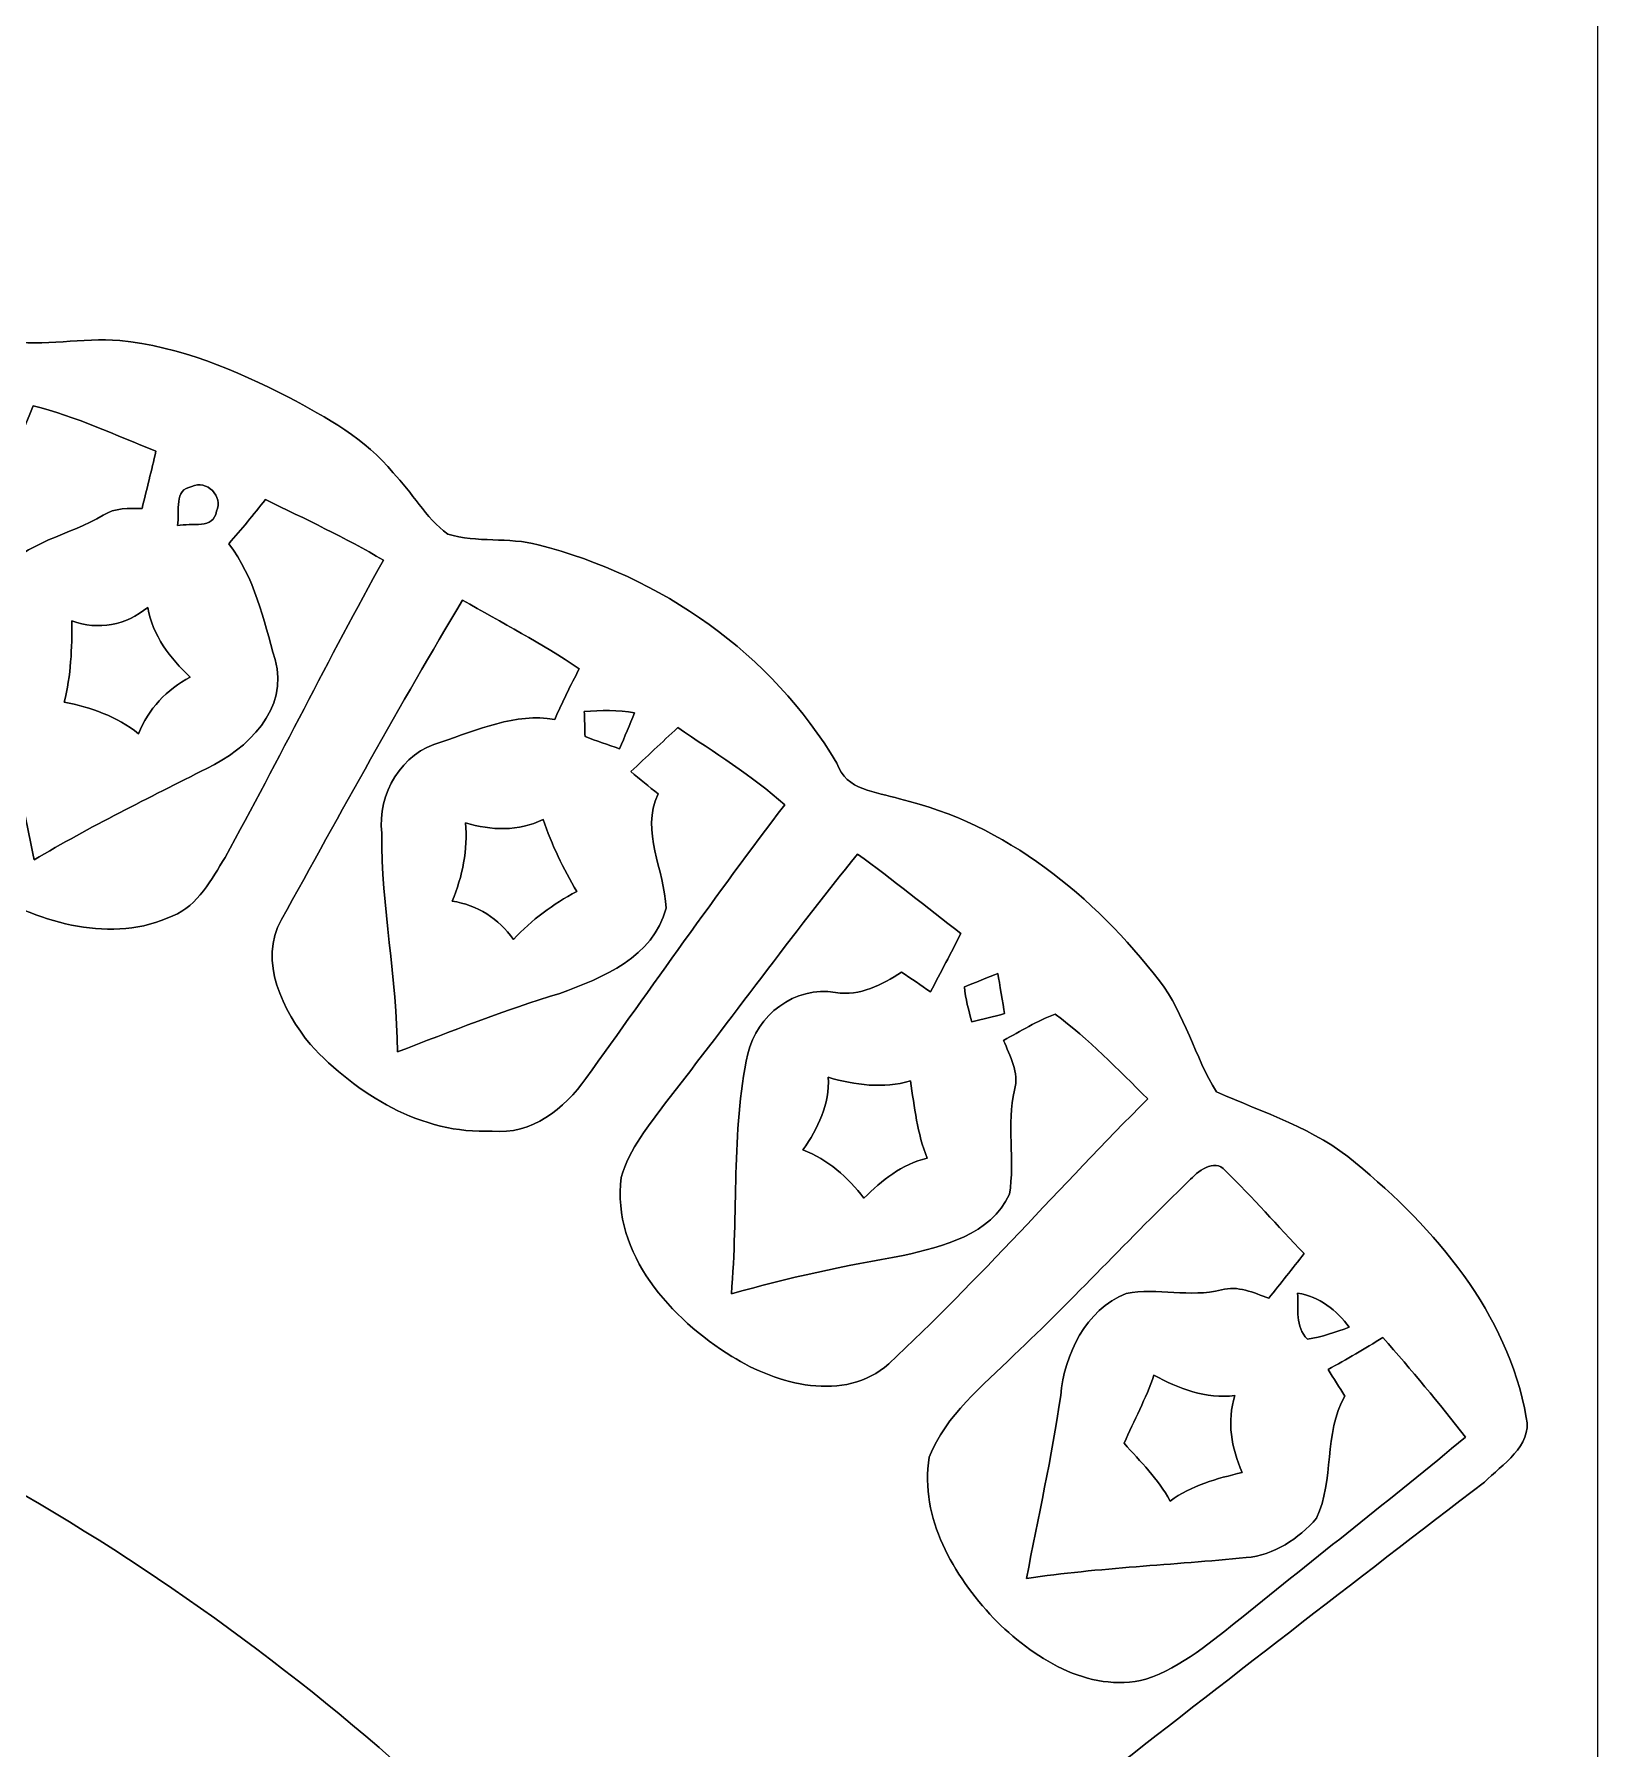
# Model space of a CAD drawing. Header units: centimetres. Extents: x -16.8 to 16.8, y -16.7 to 16.7.
# Drawn here: x 7.3 to 16.77, y -4.12 to 6.27 of the extents above; entities that cross this region are included whole.
import ezdxf

# ---------------------------------------------------------------- set-up
doc = ezdxf.new("R2010")
doc.units = ezdxf.units.CM
doc.header["$MEASUREMENT"] = 0
doc.layers.add('Layer 1', color=7, linetype='Continuous')

msp = doc.modelspace()

# ---------------------------------------------------------------- linework, layer by layer
at = {"layer": 'Layer 1', "color": 7}
for points, knots in [([(-16.77458, 16.66875), (-16.77458, 16.66875), (16.77458, 16.66875), (16.77458, 16.66875), (16.77458, 16.66875), (16.77458, 16.66875), (16.77458, -16.66875), (16.77458, -16.66875), (16.77458, -16.66875), (16.77458, -16.66875), (-16.77458, -16.66875), (-16.77458, -16.66875), (-16.77458, -16.66875), (-16.77458, -16.66875), (-16.77458, 16.66875), (-16.77458, 16.66875), (-16.77458, 16.66875), (-16.77458, 16.66875), (-16.77458, 16.66875), (-16.77458, 16.66875)], [0, 0, 0, 0, 0.16666667, 0.16666667, 0.16666667, 0.16666667, 0.33333333, 0.33333333, 0.33333333, 0.33333333, 0.5, 0.5, 0.5, 0.5, 0.66666667, 0.66666667, 0.66666667, 0.66666667, 1, 1, 1, 1]), ([(-1.20721, 5.71535), (-1.31269, 5.65961), (-1.43439, 5.56824), (-1.55399, 5.6448), (-1.55399, 5.6448), (-1.9999, 5.86669), (-2.5146, 5.82366), (-2.99473, 5.77921), (-2.99473, 5.77921), (-3.46393, 5.72206), (-3.91583, 5.52768), (-4.27426, 5.21935), (-4.27426, 5.21935), (-5.26133, 5.44618), (-6.41279, 5.19853), (-7.08343, 4.40196), (-7.08343, 4.40196), (-7.47324, 4.42948), (-7.87823, 4.44571), (-8.24971, 4.30495), (-8.24971, 4.30495), (-8.75206, 4.13456), (-9.25513, 3.87385), (-9.58039, 3.44205), (-9.58039, 3.44205), (-9.66223, 3.36303), (-9.71374, 3.21416), (-9.84779, 3.21663), (-9.84779, 3.21663), (-10.82322, 3.18276), (-11.7856, 2.58727), (-12.192, 1.68945), (-12.192, 1.68945), (-12.72893, 1.66652), (-13.19636, 1.37089), (-13.6017, 1.04316), (-13.6017, 1.04316), (-13.97247, 0.73413), (-14.25363, 0.32067), (-14.39651, -0.14146), (-14.39651, -0.14146), (-14.82196, -0.26388), (-15.22095, -0.48401), (-15.52787, -0.80574), (-15.52787, -0.80574), (-15.92192, -1.21038), (-16.28034, -1.71344), (-16.29728, -2.29835), (-16.29728, -2.29835), (-14.87805, -3.39337), (-13.46235, -4.49298), (-12.04348, -5.58835), (-12.04348, -5.58835), (-11.80148, -5.78379), (-11.55383, -5.97323), (-11.28889, -6.13692), (-11.28889, -6.13692), (-10.25172, -4.84681), (-9.01136, -3.71334), (-7.60483, -2.83704), (-7.60483, -2.83704), (-6.34753, -2.05211), (-4.96958, -1.45521), (-3.53201, -1.0922), (-3.53201, -1.0922), (-0.92251, -0.41769), (1.87537, -0.51823), (4.43865, -1.34232), (4.43865, -1.34232), (6.58954, -2.02353), (8.56721, -3.23744), (10.16071, -4.83235), (10.16071, -4.83235), (10.59744, -5.23593), (10.95869, -5.71077), (11.36897, -6.13974), (11.36897, -6.13974), (12.95365, -4.94418), (14.50904, -3.70911), (16.08737, -2.50472), (16.08737, -2.50472), (16.19462, -2.39536), (16.37982, -2.28776), (16.34137, -2.11138), (16.34137, -2.11138), (16.22989, -1.4799), (15.78751, -0.96273), (15.30562, -0.56797), (15.30562, -0.56797), (15.06255, -0.35913), (14.7507, -0.26564), (14.46354, -0.13794), (14.46354, -0.13794), (14.32948, 0.07549), (14.27339, 0.33267), (14.11711, 0.53516), (14.11711, 0.53516), (13.72235, 1.04881), (13.18472, 1.48872), (12.54231, 1.6383), (12.54231, 1.6383), (12.39802, 1.68487), (12.21811, 1.68628), (12.1606, 1.85596), (12.1606, 1.85596), (11.76831, 2.51989), (11.0931, 2.99085), (10.35085, 3.17888), (10.35085, 3.17888), (10.17094, 3.22792), (9.97902, 3.18841), (9.80228, 3.2445), (9.80228, 3.2445), (9.66646, 3.34186), (9.58709, 3.4992), (9.47067, 3.61597), (9.47067, 3.61597), (9.30416, 3.8227), (9.06674, 3.95111), (8.83708, 4.07423), (8.83708, 4.07423), (8.51606, 4.23827), (8.17562, 4.38185), (7.81332, 4.41748), (7.81332, 4.41748), (7.58578, 4.439), (7.35259, 4.37515), (7.12858, 4.41925), (7.12858, 4.41925), (6.96207, 4.54201), (6.83507, 4.71276), (6.66221, 4.82741), (6.66221, 4.82741), (6.30802, 5.05989), (5.8995, 5.19571), (5.48569, 5.27368), (5.48569, 5.27368), (5.09446, 5.34705), (4.69865, 5.27473), (4.31059, 5.21688), (4.31059, 5.21688), (3.94864, 5.55907), (3.46216, 5.72876), (2.97674, 5.79579), (2.97674, 5.79579), (2.47156, 5.82436), (1.93675, 5.83988), (1.47426, 5.60246), (1.47426, 5.60246), (1.11972, 5.81695), (0.7179, 5.96971), (0.29916, 5.97535), (0.29916, 5.97535), (-0.20743, 5.98946), (-0.75883, 5.98558), (-1.20721, 5.71535)], [0, 0, 0, 0, 0.025, 0.025, 0.025, 0.025, 0.05, 0.05, 0.05, 0.05, 0.075, 0.075, 0.075, 0.075, 0.1, 0.1, 0.1, 0.1, 0.125, 0.125, 0.125, 0.125, 0.15, 0.15, 0.15, 0.15, 0.175, 0.175, 0.175, 0.175, 0.2, 0.2, 0.2, 0.2, 0.225, 0.225, 0.225, 0.225, 0.25, 0.25, 0.25, 0.25, 0.275, 0.275, 0.275, 0.275, 0.3, 0.3, 0.3, 0.3, 0.325, 0.325, 0.325, 0.325, 0.35, 0.35, 0.35, 0.35, 0.375, 0.375, 0.375, 0.375, 0.4, 0.4, 0.4, 0.4, 0.425, 0.425, 0.425, 0.425, 0.45, 0.45, 0.45, 0.45, 0.475, 0.475, 0.475, 0.475, 0.5, 0.5, 0.5, 0.5, 0.525, 0.525, 0.525, 0.525, 0.55, 0.55, 0.55, 0.55, 0.575, 0.575, 0.575, 0.575, 0.6, 0.6, 0.6, 0.6, 0.625, 0.625, 0.625, 0.625, 0.65, 0.65, 0.65, 0.65, 0.675, 0.675, 0.675, 0.675, 0.7, 0.7, 0.7, 0.7, 0.725, 0.725, 0.725, 0.725, 0.75, 0.75, 0.75, 0.75, 0.775, 0.775, 0.775, 0.775, 0.8, 0.8, 0.8, 0.8, 0.825, 0.825, 0.825, 0.825, 0.85, 0.85, 0.85, 0.85, 0.875, 0.875, 0.875, 0.875, 0.9, 0.9, 0.9, 0.9, 0.925, 0.925, 0.925, 0.925, 0.95, 0.95, 0.95, 0.95, 1, 1, 1, 1]), ([(7.28909, 4.02237), (7.54627, 3.95605), (7.78757, 3.84457), (8.0331, 3.74615), (8.0331, 3.74615), (8.00664, 3.63044), (7.97701, 3.51543), (7.94914, 3.40007), (7.94914, 3.40007), (7.86906, 3.39937), (7.78369, 3.40501), (7.71349, 3.3588), (7.71349, 3.3588), (7.50711, 3.23462), (7.2457, 3.20005), (7.08625, 3.0039), (7.08625, 3.0039), (6.98041, 2.87267), (6.99946, 2.6857), (7.02063, 2.52977), (7.02063, 2.52977), (7.10071, 2.10679), (7.21607, 1.69192), (7.29403, 1.26859), (7.29403, 1.26859), (7.63376, 1.47038), (7.98865, 1.64465), (8.34108, 1.82316), (8.34108, 1.82316), (8.58732, 1.93887), (8.84132, 2.1844), (8.75594, 2.48356), (8.75594, 2.48356), (8.68504, 2.72556), (8.63247, 2.98203), (8.47407, 3.18594), (8.47407, 3.18594), (8.55169, 3.27237), (8.62471, 3.36233), (8.69668, 3.45334), (8.69668, 3.45334), (8.93762, 3.33657), (9.18104, 3.22227), (9.41211, 3.08539), (9.41211, 3.08539), (9.07909, 2.49202), (8.7817, 1.8796), (8.45256, 1.28411), (8.45256, 1.28411), (8.36965, 1.15111), (8.28992, 0.99166), (8.13541, 0.92992), (8.13541, 0.92992), (7.7664, 0.75565), (7.33884, 0.88724), (7.0037, 1.07597), (7.0037, 1.07597), (6.67491, 1.25413), (6.3694, 1.63583), (6.50804, 2.02812), (6.50804, 2.02812), (6.77192, 2.69134), (7.01569, 3.36303), (7.28909, 4.02237)], [0, 0, 0, 0, 0.05882353, 0.05882353, 0.05882353, 0.05882353, 0.11764706, 0.11764706, 0.11764706, 0.11764706, 0.17647059, 0.17647059, 0.17647059, 0.17647059, 0.23529412, 0.23529412, 0.23529412, 0.23529412, 0.29411765, 0.29411765, 0.29411765, 0.29411765, 0.35294118, 0.35294118, 0.35294118, 0.35294118, 0.41176471, 0.41176471, 0.41176471, 0.41176471, 0.47058824, 0.47058824, 0.47058824, 0.47058824, 0.52941176, 0.52941176, 0.52941176, 0.52941176, 0.58823529, 0.58823529, 0.58823529, 0.58823529, 0.64705882, 0.64705882, 0.64705882, 0.64705882, 0.70588235, 0.70588235, 0.70588235, 0.70588235, 0.76470588, 0.76470588, 0.76470588, 0.76470588, 0.82352941, 0.82352941, 0.82352941, 0.82352941, 0.88235294, 0.88235294, 0.88235294, 0.88235294, 1, 1, 1, 1]), ([(8.25112, 3.53166), (8.33931, 3.57681), (8.44479, 3.47133), (8.39999, 3.38279), (8.39999, 3.38279), (8.38482, 3.27166), (8.24936, 3.31329), (8.16434, 3.296), (8.16434, 3.296), (8.17845, 3.3842), (8.13964, 3.51684), (8.25112, 3.53166)], [0, 0, 0, 0, 0.25, 0.25, 0.25, 0.25, 0.5, 0.5, 0.5, 0.5, 1, 1, 1, 1]), ([(9.89224, 2.84374), (10.12931, 2.70722), (10.37308, 2.58128), (10.59991, 2.42746), (10.59991, 2.42746), (10.54629, 2.32692), (10.49726, 2.22426), (10.45069, 2.12055), (10.45069, 2.12055), (10.21186, 2.16218), (9.98255, 2.05528), (9.76066, 1.98296), (9.76066, 1.98296), (9.52218, 1.92017), (9.37577, 1.66864), (9.40259, 1.42981), (9.40259, 1.42981), (9.39835, 0.98566), (9.49537, 0.54857), (9.49748, 0.10442), (9.49748, 0.10442), (9.8231, 0.22931), (10.14695, 0.35772), (10.48103, 0.45932), (10.48103, 0.45932), (10.74279, 0.55457), (11.04759, 0.67804), (11.12591, 0.97543), (11.12591, 0.97543), (11.11779, 1.20932), (10.96927, 1.43827), (11.07793, 1.66899), (11.07793, 1.66899), (11.02254, 1.71344), (10.96716, 1.7586), (10.91283, 1.80375), (10.91283, 1.80375), (11.00702, 1.89265), (11.10156, 1.98155), (11.19646, 2.07045), (11.19646, 2.07045), (11.41801, 1.92193), (11.6459, 1.78047), (11.84522, 1.60196), (11.84522, 1.60196), (11.43, 1.05939), (11.03912, 0.49848), (10.64013, -0.05609), (10.64013, -0.05609), (10.51066, -0.23742), (10.30958, -0.40252), (10.07216, -0.375), (10.07216, -0.375), (9.64212, -0.39723), (9.2516, -0.15416), (8.96937, 0.14993), (8.96937, 0.14993), (8.80427, 0.35031), (8.65152, 0.65723), (8.7944, 0.90664), (8.7944, 0.90664), (9.15317, 1.5561), (9.51089, 2.20768), (9.89224, 2.84374)], [0, 0, 0, 0, 0.05882353, 0.05882353, 0.05882353, 0.05882353, 0.11764706, 0.11764706, 0.11764706, 0.11764706, 0.17647059, 0.17647059, 0.17647059, 0.17647059, 0.23529412, 0.23529412, 0.23529412, 0.23529412, 0.29411765, 0.29411765, 0.29411765, 0.29411765, 0.35294118, 0.35294118, 0.35294118, 0.35294118, 0.41176471, 0.41176471, 0.41176471, 0.41176471, 0.47058824, 0.47058824, 0.47058824, 0.47058824, 0.52941176, 0.52941176, 0.52941176, 0.52941176, 0.58823529, 0.58823529, 0.58823529, 0.58823529, 0.64705882, 0.64705882, 0.64705882, 0.64705882, 0.70588235, 0.70588235, 0.70588235, 0.70588235, 0.76470588, 0.76470588, 0.76470588, 0.76470588, 0.82352941, 0.82352941, 0.82352941, 0.82352941, 0.88235294, 0.88235294, 0.88235294, 0.88235294, 1, 1, 1, 1]), ([(7.52404, 2.71886), (7.68562, 2.65783), (7.85072, 2.6924), (7.98371, 2.79929), (7.98371, 2.79929), (8.01229, 2.62714), (8.12024, 2.49308), (8.24089, 2.37631), (8.24089, 2.37631), (8.0966, 2.30293), (7.9883, 2.18299), (7.92692, 2.03376), (7.92692, 2.03376), (7.79709, 2.13995), (7.6387, 2.19287), (7.47607, 2.22532), (7.47607, 2.22532), (7.51946, 2.38619), (7.52334, 2.55341), (7.52404, 2.71886)], [0, 0, 0, 0, 0.16666667, 0.16666667, 0.16666667, 0.16666667, 0.33333333, 0.33333333, 0.33333333, 0.33333333, 0.5, 0.5, 0.5, 0.5, 0.66666667, 0.66666667, 0.66666667, 0.66666667, 1, 1, 1, 1]), ([(10.63025, 2.16782), (10.7315, 2.17664), (10.83416, 2.17699), (10.93541, 2.16112), (10.93541, 2.16112), (10.90577, 2.08774), (10.87543, 2.01507), (10.84439, 1.94239), (10.84439, 1.94239), (10.77383, 1.96638), (10.70434, 1.99108), (10.63484, 2.01612), (10.63484, 2.01612), (10.63378, 2.05387), (10.63131, 2.12972), (10.63025, 2.16782)], [0, 0, 0, 0, 0.2, 0.2, 0.2, 0.2, 0.4, 0.4, 0.4, 0.4, 0.6, 0.6, 0.6, 0.6, 1, 1, 1, 1]), ([(9.90988, 1.49437), (10.06581, 1.44463), (10.23126, 1.44216), (10.38154, 1.51306), (10.38154, 1.51306), (10.43199, 1.36031), (10.50325, 1.21532), (10.58404, 1.07633), (10.58404, 1.07633), (10.44081, 1.00154), (10.31134, 0.90523), (10.20092, 0.78705), (10.20092, 0.78705), (10.11167, 0.91264), (9.98149, 0.99554), (9.82909, 1.01847), (9.82909, 1.01847), (9.89259, 1.16911), (9.92399, 1.33068), (9.90988, 1.49437)], [0, 0, 0, 0, 0.16666667, 0.16666667, 0.16666667, 0.16666667, 0.33333333, 0.33333333, 0.33333333, 0.33333333, 0.5, 0.5, 0.5, 0.5, 0.66666667, 0.66666667, 0.66666667, 0.66666667, 1, 1, 1, 1]), ([(11.12979, -0.19403), (11.51996, 0.30233), (11.88932, 0.81421), (12.2876, 1.30422), (12.2876, 1.30422), (12.49927, 1.14794), (12.70564, 0.98496), (12.91308, 0.82303), (12.91308, 0.82303), (12.85381, 0.70414), (12.79102, 0.58702), (12.72963, 0.46884), (12.72963, 0.46884), (12.67107, 0.50906), (12.61251, 0.54892), (12.5536, 0.58737), (12.5536, 0.58737), (12.43401, 0.51082), (12.30312, 0.44203), (12.15355, 0.46496), (12.15355, 0.46496), (11.90519, 0.50694), (11.67624, 0.32703), (11.62085, 0.09243), (11.62085, 0.09243), (11.51925, -0.38523), (11.56511, -0.87877), (11.52172, -1.36313), (11.52172, -1.36313), (11.86392, -1.26294), (12.21317, -1.19133), (12.56418, -1.12995), (12.56418, -1.12995), (12.80195, -1.07421), (13.09687, -1.00542), (13.20765, -0.75812), (13.20765, -0.75812), (13.24363, -0.55033), (13.1886, -0.33443), (13.23834, -0.12665), (13.23834, -0.12665), (13.26974, -0.01976), (13.20976, 0.07902), (13.17237, 0.17463), (13.17237, 0.17463), (13.27538, 0.22931), (13.37522, 0.29316), (13.48564, 0.33373), (13.48564, 0.33373), (13.68919, 0.18203), (13.86593, -0.00176), (14.0462, -0.18027), (14.0462, -0.18027), (13.51739, -0.71014), (13.02314, -1.27529), (12.47634, -1.78717), (12.47634, -1.78717), (12.20823, -2.02459), (11.79689, -1.91206), (11.52454, -1.74131), (11.52454, -1.74131), (11.15766, -1.51412), (10.79606, -1.12183), (10.85356, -0.65687), (10.85356, -0.65687), (10.9026, -0.4826), (11.02431, -0.33796), (11.12979, -0.19403)], [0, 0, 0, 0, 0.05555556, 0.05555556, 0.05555556, 0.05555556, 0.11111111, 0.11111111, 0.11111111, 0.11111111, 0.16666667, 0.16666667, 0.16666667, 0.16666667, 0.22222222, 0.22222222, 0.22222222, 0.22222222, 0.27777778, 0.27777778, 0.27777778, 0.27777778, 0.33333333, 0.33333333, 0.33333333, 0.33333333, 0.38888889, 0.38888889, 0.38888889, 0.38888889, 0.44444444, 0.44444444, 0.44444444, 0.44444444, 0.5, 0.5, 0.5, 0.5, 0.55555556, 0.55555556, 0.55555556, 0.55555556, 0.61111111, 0.61111111, 0.61111111, 0.61111111, 0.66666667, 0.66666667, 0.66666667, 0.66666667, 0.72222222, 0.72222222, 0.72222222, 0.72222222, 0.77777778, 0.77777778, 0.77777778, 0.77777778, 0.83333333, 0.83333333, 0.83333333, 0.83333333, 0.88888889, 0.88888889, 0.88888889, 0.88888889, 1, 1, 1, 1]), ([(12.9346, 0.49883), (12.9854, 0.51894), (13.087, 0.55986), (13.13744, 0.57997), (13.13744, 0.57997), (13.14803, 0.51929), (13.16849, 0.39758), (13.17872, 0.33655), (13.17872, 0.33655), (13.11204, 0.31997), (13.04537, 0.30374), (12.9794, 0.28716), (12.9794, 0.28716), (12.9607, 0.35701), (12.94095, 0.42686), (12.9346, 0.49883)], [0, 0, 0, 0, 0.2, 0.2, 0.2, 0.2, 0.4, 0.4, 0.4, 0.4, 0.6, 0.6, 0.6, 0.6, 1, 1, 1, 1]), ([(12.10945, -0.04904), (12.27208, -0.09737), (12.44318, -0.11924), (12.60863, -0.07126), (12.60863, -0.07126), (12.6305, -0.22966), (12.65026, -0.38982), (12.70847, -0.54046), (12.70847, -0.54046), (12.55466, -0.57609), (12.43365, -0.67416), (12.32606, -0.78246), (12.32606, -0.78246), (12.22692, -0.65476), (12.10733, -0.54681), (11.95529, -0.4893), (11.95529, -0.4893), (12.04842, -0.35842), (12.11756, -0.21237), (12.10945, -0.04904)], [0, 0, 0, 0, 0.16666667, 0.16666667, 0.16666667, 0.16666667, 0.33333333, 0.33333333, 0.33333333, 0.33333333, 0.5, 0.5, 0.5, 0.5, 0.66666667, 0.66666667, 0.66666667, 0.66666667, 1, 1, 1, 1]), ([(14.29597, -0.67769), (14.34677, -0.62265), (14.44837, -0.53516), (14.51751, -0.6156), (14.51751, -0.6156), (14.68261, -0.77682), (14.83466, -0.95179), (14.99411, -1.11866), (14.99411, -1.11866), (14.92356, -1.20932), (14.85159, -1.29893), (14.78033, -1.38889), (14.78033, -1.38889), (14.68826, -1.35537), (14.5923, -1.30986), (14.49282, -1.33879), (14.49282, -1.33879), (14.30267, -1.38642), (14.10547, -1.32398), (13.91532, -1.35961), (13.91532, -1.35961), (13.66908, -1.4605), (13.54137, -1.7272), (13.5188, -1.97944), (13.5188, -1.97944), (13.46412, -2.35162), (13.38227, -2.71851), (13.31136, -3.08786), (13.31136, -3.08786), (13.75304, -3.0226), (14.19931, -3.00567), (14.6431, -2.96157), (14.6431, -2.96157), (14.80996, -2.94711), (14.96236, -2.84692), (15.06926, -2.72274), (15.06926, -2.72274), (15.17967, -2.49132), (15.11018, -2.20945), (15.24176, -1.98261), (15.24176, -1.98261), (15.20754, -1.92864), (15.17332, -1.87466), (15.14016, -1.82069), (15.14016, -1.82069), (15.2527, -1.76001), (15.36277, -1.69439), (15.47177, -1.62701), (15.47177, -1.62701), (15.64428, -1.82386), (15.81326, -2.02353), (15.97272, -2.23132), (15.97272, -2.23132), (15.52504, -2.60244), (15.06679, -2.96051), (14.61452, -3.32599), (14.61452, -3.32599), (14.43602, -3.46922), (14.25504, -3.62373), (14.03491, -3.69923), (14.03491, -3.69923), (13.6839, -3.78672), (13.34558, -3.56623), (13.11063, -3.32881), (13.11063, -3.32881), (12.86969, -3.06599), (12.66225, -2.72662), (12.72152, -2.35268), (12.72152, -2.35268), (12.82312, -2.09621), (13.04361, -1.92088), (13.23516, -1.73461), (13.23516, -1.73461), (13.59782, -1.39136), (13.93684, -1.02411), (14.29597, -0.67769)], [0, 0, 0, 0, 0.05, 0.05, 0.05, 0.05, 0.1, 0.1, 0.1, 0.1, 0.15, 0.15, 0.15, 0.15, 0.2, 0.2, 0.2, 0.2, 0.25, 0.25, 0.25, 0.25, 0.3, 0.3, 0.3, 0.3, 0.35, 0.35, 0.35, 0.35, 0.4, 0.4, 0.4, 0.4, 0.45, 0.45, 0.45, 0.45, 0.5, 0.5, 0.5, 0.5, 0.55, 0.55, 0.55, 0.55, 0.6, 0.6, 0.6, 0.6, 0.65, 0.65, 0.65, 0.65, 0.7, 0.7, 0.7, 0.7, 0.75, 0.75, 0.75, 0.75, 0.8, 0.8, 0.8, 0.8, 0.85, 0.85, 0.85, 0.85, 0.9, 0.9, 0.9, 0.9, 1, 1, 1, 1]), ([(14.95531, -1.35784), (15.0876, -1.3776), (15.19202, -1.46262), (15.26857, -1.56492), (15.26857, -1.56492), (15.18461, -1.59279), (15.10206, -1.62525), (15.01422, -1.63618), (15.01422, -1.63618), (14.93908, -1.56281), (14.95919, -1.45168), (14.95531, -1.35784)], [0, 0, 0, 0, 0.25, 0.25, 0.25, 0.25, 0.5, 0.5, 0.5, 0.5, 1, 1, 1, 1]), ([(14.0843, -1.85455), (14.23423, -1.93851), (14.39757, -2.0006), (14.57466, -1.97873), (14.57466, -1.97873), (14.52457, -2.13607), (14.55314, -2.29764), (14.61982, -2.4451), (14.61982, -2.4451), (14.46565, -2.4825), (14.31149, -2.52377), (14.18202, -2.61832), (14.18202, -2.61832), (14.11005, -2.48532), (14.00246, -2.37949), (13.90332, -2.26801), (13.90332, -2.26801), (13.96294, -2.13007), (14.03632, -1.99778), (14.0843, -1.85455)], [0, 0, 0, 0, 0.16666667, 0.16666667, 0.16666667, 0.16666667, 0.33333333, 0.33333333, 0.33333333, 0.33333333, 0.5, 0.5, 0.5, 0.5, 0.66666667, 0.66666667, 0.66666667, 0.66666667, 1, 1, 1, 1])]:
    msp.add_open_spline(points, degree=3, knots=knots, dxfattribs=at)
at = {"layer": 'Layer 1', "color": 251}
for points, knots in [([(-1.20721, 5.71535), (-0.75883, 5.98558), (-0.20743, 5.98946), (0.29916, 5.97535), (0.29916, 5.97535), (0.7179, 5.96971), (1.11972, 5.81695), (1.47426, 5.60246), (1.47426, 5.60246), (1.93675, 5.83988), (2.47156, 5.82436), (2.97674, 5.79579), (2.97674, 5.79579), (3.46216, 5.72876), (3.94864, 5.55907), (4.31059, 5.21688), (4.31059, 5.21688), (4.69865, 5.27473), (5.09446, 5.34705), (5.48569, 5.27368), (5.48569, 5.27368), (5.8995, 5.19571), (6.30802, 5.05989), (6.66221, 4.82741), (6.66221, 4.82741), (6.83507, 4.71276), (6.96207, 4.54201), (7.12858, 4.41925), (7.12858, 4.41925), (7.35259, 4.37515), (7.58578, 4.439), (7.81332, 4.41748), (7.81332, 4.41748), (8.17562, 4.38185), (8.51606, 4.23827), (8.83708, 4.07423), (8.83708, 4.07423), (9.06674, 3.95111), (9.30416, 3.8227), (9.47067, 3.61597), (9.47067, 3.61597), (9.58709, 3.4992), (9.66646, 3.34186), (9.80228, 3.2445), (9.80228, 3.2445), (9.97902, 3.18841), (10.17094, 3.22792), (10.35085, 3.17888), (10.35085, 3.17888), (11.0931, 2.99085), (11.76831, 2.51989), (12.1606, 1.85596), (12.1606, 1.85596), (12.21811, 1.68628), (12.39802, 1.68487), (12.54231, 1.6383), (12.54231, 1.6383), (13.18472, 1.48872), (13.72235, 1.04881), (14.11711, 0.53516), (14.11711, 0.53516), (14.27339, 0.33267), (14.32948, 0.07549), (14.46354, -0.13794), (14.46354, -0.13794), (14.7507, -0.26564), (15.06255, -0.35913), (15.30562, -0.56797), (15.30562, -0.56797), (15.78751, -0.96273), (16.22989, -1.4799), (16.34137, -2.11138), (16.34137, -2.11138), (16.37982, -2.28776), (16.19462, -2.39536), (16.08737, -2.50472), (16.08737, -2.50472), (14.50904, -3.70911), (12.95365, -4.94418), (11.36897, -6.13974), (11.36897, -6.13974), (10.95869, -5.71077), (10.59744, -5.23593), (10.16071, -4.83235), (10.16071, -4.83235), (8.56721, -3.23744), (6.58954, -2.02353), (4.43865, -1.34232), (4.43865, -1.34232), (1.87537, -0.51823), (-0.92251, -0.41769), (-3.53201, -1.0922), (-3.53201, -1.0922), (-4.96958, -1.45521), (-6.34753, -2.05211), (-7.60483, -2.83704), (-7.60483, -2.83704), (-9.01136, -3.71334), (-10.25172, -4.84681), (-11.28889, -6.13692), (-11.28889, -6.13692), (-11.55383, -5.97323), (-11.80148, -5.78379), (-12.04348, -5.58835), (-12.04348, -5.58835), (-13.46235, -4.49298), (-14.87805, -3.39337), (-16.29728, -2.29835), (-16.29728, -2.29835), (-16.28034, -1.71344), (-15.92192, -1.21038), (-15.52787, -0.80574), (-15.52787, -0.80574), (-15.22095, -0.48401), (-14.82196, -0.26388), (-14.39651, -0.14146), (-14.39651, -0.14146), (-14.25363, 0.32067), (-13.97247, 0.73413), (-13.6017, 1.04316), (-13.6017, 1.04316), (-13.19636, 1.37089), (-12.72893, 1.66652), (-12.192, 1.68945), (-12.192, 1.68945), (-11.7856, 2.58727), (-10.82322, 3.18276), (-9.84779, 3.21663), (-9.84779, 3.21663), (-9.71374, 3.21416), (-9.66223, 3.36303), (-9.58039, 3.44205), (-9.58039, 3.44205), (-9.25513, 3.87385), (-8.75206, 4.13456), (-8.24971, 4.30495), (-8.24971, 4.30495), (-7.87823, 4.44571), (-7.47324, 4.42948), (-7.08343, 4.40196), (-7.08343, 4.40196), (-6.41279, 5.19853), (-5.26133, 5.44618), (-4.27426, 5.21935), (-4.27426, 5.21935), (-3.91583, 5.52768), (-3.46393, 5.72206), (-2.99473, 5.77921), (-2.99473, 5.77921), (-2.5146, 5.82366), (-1.9999, 5.86669), (-1.55399, 5.6448), (-1.55399, 5.6448), (-1.43439, 5.56824), (-1.31269, 5.65961), (-1.20721, 5.71535), (-1.20721, 5.71535), (-1.20721, 5.71535), (-1.20721, 5.71535), (-1.20721, 5.71535)], [0, 0, 0, 0, 0.02439024, 0.02439024, 0.02439024, 0.02439024, 0.04878049, 0.04878049, 0.04878049, 0.04878049, 0.07317073, 0.07317073, 0.07317073, 0.07317073, 0.09756098, 0.09756098, 0.09756098, 0.09756098, 0.12195122, 0.12195122, 0.12195122, 0.12195122, 0.14634146, 0.14634146, 0.14634146, 0.14634146, 0.17073171, 0.17073171, 0.17073171, 0.17073171, 0.19512195, 0.19512195, 0.19512195, 0.19512195, 0.2195122, 0.2195122, 0.2195122, 0.2195122, 0.24390244, 0.24390244, 0.24390244, 0.24390244, 0.26829268, 0.26829268, 0.26829268, 0.26829268, 0.29268293, 0.29268293, 0.29268293, 0.29268293, 0.31707317, 0.31707317, 0.31707317, 0.31707317, 0.34146341, 0.34146341, 0.34146341, 0.34146341, 0.36585366, 0.36585366, 0.36585366, 0.36585366, 0.3902439, 0.3902439, 0.3902439, 0.3902439, 0.41463415, 0.41463415, 0.41463415, 0.41463415, 0.43902439, 0.43902439, 0.43902439, 0.43902439, 0.46341463, 0.46341463, 0.46341463, 0.46341463, 0.48780488, 0.48780488, 0.48780488, 0.48780488, 0.51219512, 0.51219512, 0.51219512, 0.51219512, 0.53658537, 0.53658537, 0.53658537, 0.53658537, 0.56097561, 0.56097561, 0.56097561, 0.56097561, 0.58536585, 0.58536585, 0.58536585, 0.58536585, 0.6097561, 0.6097561, 0.6097561, 0.6097561, 0.63414634, 0.63414634, 0.63414634, 0.63414634, 0.65853659, 0.65853659, 0.65853659, 0.65853659, 0.68292683, 0.68292683, 0.68292683, 0.68292683, 0.70731707, 0.70731707, 0.70731707, 0.70731707, 0.73170732, 0.73170732, 0.73170732, 0.73170732, 0.75609756, 0.75609756, 0.75609756, 0.75609756, 0.7804878, 0.7804878, 0.7804878, 0.7804878, 0.80487805, 0.80487805, 0.80487805, 0.80487805, 0.82926829, 0.82926829, 0.82926829, 0.82926829, 0.85365854, 0.85365854, 0.85365854, 0.85365854, 0.87804878, 0.87804878, 0.87804878, 0.87804878, 0.90243902, 0.90243902, 0.90243902, 0.90243902, 0.92682927, 0.92682927, 0.92682927, 0.92682927, 0.95121951, 0.95121951, 0.95121951, 0.95121951, 1, 1, 1, 1]), ([(7.28909, 4.02237), (7.01569, 3.36303), (6.77192, 2.69134), (6.50804, 2.02812), (6.50804, 2.02812), (6.3694, 1.63583), (6.67491, 1.25413), (7.0037, 1.07597), (7.0037, 1.07597), (7.33884, 0.88724), (7.7664, 0.75565), (8.13541, 0.92992), (8.13541, 0.92992), (8.28992, 0.99166), (8.36965, 1.15111), (8.45256, 1.28411), (8.45256, 1.28411), (8.7817, 1.8796), (9.07909, 2.49202), (9.41211, 3.08539), (9.41211, 3.08539), (9.18104, 3.22227), (8.93762, 3.33657), (8.69668, 3.45334), (8.69668, 3.45334), (8.62471, 3.36233), (8.55169, 3.27237), (8.47407, 3.18594), (8.47407, 3.18594), (8.63247, 2.98203), (8.68504, 2.72556), (8.75594, 2.48356), (8.75594, 2.48356), (8.84132, 2.1844), (8.58732, 1.93887), (8.34108, 1.82316), (8.34108, 1.82316), (7.98865, 1.64465), (7.63376, 1.47038), (7.29403, 1.26859), (7.29403, 1.26859), (7.21607, 1.69192), (7.10071, 2.10679), (7.02063, 2.52977), (7.02063, 2.52977), (6.99946, 2.6857), (6.98041, 2.87267), (7.08625, 3.0039), (7.08625, 3.0039), (7.2457, 3.20005), (7.50711, 3.23462), (7.71349, 3.3588), (7.71349, 3.3588), (7.78369, 3.40501), (7.86906, 3.39937), (7.94914, 3.40007), (7.94914, 3.40007), (7.97701, 3.51543), (8.00664, 3.63044), (8.0331, 3.74615), (8.0331, 3.74615), (7.78757, 3.84457), (7.54627, 3.95605), (7.28909, 4.02237), (7.28909, 4.02237), (7.28909, 4.02237), (7.28909, 4.02237), (7.28909, 4.02237)], [0, 0, 0, 0, 0.05555556, 0.05555556, 0.05555556, 0.05555556, 0.11111111, 0.11111111, 0.11111111, 0.11111111, 0.16666667, 0.16666667, 0.16666667, 0.16666667, 0.22222222, 0.22222222, 0.22222222, 0.22222222, 0.27777778, 0.27777778, 0.27777778, 0.27777778, 0.33333333, 0.33333333, 0.33333333, 0.33333333, 0.38888889, 0.38888889, 0.38888889, 0.38888889, 0.44444444, 0.44444444, 0.44444444, 0.44444444, 0.5, 0.5, 0.5, 0.5, 0.55555556, 0.55555556, 0.55555556, 0.55555556, 0.61111111, 0.61111111, 0.61111111, 0.61111111, 0.66666667, 0.66666667, 0.66666667, 0.66666667, 0.72222222, 0.72222222, 0.72222222, 0.72222222, 0.77777778, 0.77777778, 0.77777778, 0.77777778, 0.83333333, 0.83333333, 0.83333333, 0.83333333, 0.88888889, 0.88888889, 0.88888889, 0.88888889, 1, 1, 1, 1]), ([(8.25112, 3.53166), (8.13964, 3.51684), (8.17845, 3.3842), (8.16434, 3.296), (8.16434, 3.296), (8.24936, 3.31329), (8.38482, 3.27166), (8.39999, 3.38279), (8.39999, 3.38279), (8.44479, 3.47133), (8.33931, 3.57681), (8.25112, 3.53166), (8.25112, 3.53166), (8.25112, 3.53166), (8.25112, 3.53166), (8.25112, 3.53166)], [0, 0, 0, 0, 0.2, 0.2, 0.2, 0.2, 0.4, 0.4, 0.4, 0.4, 0.6, 0.6, 0.6, 0.6, 1, 1, 1, 1]), ([(9.89224, 2.84374), (9.51089, 2.20768), (9.15317, 1.5561), (8.7944, 0.90664), (8.7944, 0.90664), (8.65152, 0.65723), (8.80427, 0.35031), (8.96937, 0.14993), (8.96937, 0.14993), (9.2516, -0.15416), (9.64212, -0.39723), (10.07216, -0.375), (10.07216, -0.375), (10.30958, -0.40252), (10.51066, -0.23742), (10.64013, -0.05609), (10.64013, -0.05609), (11.03912, 0.49848), (11.43, 1.05939), (11.84522, 1.60196), (11.84522, 1.60196), (11.6459, 1.78047), (11.41801, 1.92193), (11.19646, 2.07045), (11.19646, 2.07045), (11.10156, 1.98155), (11.00702, 1.89265), (10.91283, 1.80375), (10.91283, 1.80375), (10.96716, 1.7586), (11.02254, 1.71344), (11.07793, 1.66899), (11.07793, 1.66899), (10.96927, 1.43827), (11.11779, 1.20932), (11.12591, 0.97543), (11.12591, 0.97543), (11.04759, 0.67804), (10.74279, 0.55457), (10.48103, 0.45932), (10.48103, 0.45932), (10.14695, 0.35772), (9.8231, 0.22931), (9.49748, 0.10442), (9.49748, 0.10442), (9.49537, 0.54857), (9.39835, 0.98566), (9.40259, 1.42981), (9.40259, 1.42981), (9.37577, 1.66864), (9.52218, 1.92017), (9.76066, 1.98296), (9.76066, 1.98296), (9.98255, 2.05528), (10.21186, 2.16218), (10.45069, 2.12055), (10.45069, 2.12055), (10.49726, 2.22426), (10.54629, 2.32692), (10.59991, 2.42746), (10.59991, 2.42746), (10.37308, 2.58128), (10.12931, 2.70722), (9.89224, 2.84374), (9.89224, 2.84374), (9.89224, 2.84374), (9.89224, 2.84374), (9.89224, 2.84374)], [0, 0, 0, 0, 0.05555556, 0.05555556, 0.05555556, 0.05555556, 0.11111111, 0.11111111, 0.11111111, 0.11111111, 0.16666667, 0.16666667, 0.16666667, 0.16666667, 0.22222222, 0.22222222, 0.22222222, 0.22222222, 0.27777778, 0.27777778, 0.27777778, 0.27777778, 0.33333333, 0.33333333, 0.33333333, 0.33333333, 0.38888889, 0.38888889, 0.38888889, 0.38888889, 0.44444444, 0.44444444, 0.44444444, 0.44444444, 0.5, 0.5, 0.5, 0.5, 0.55555556, 0.55555556, 0.55555556, 0.55555556, 0.61111111, 0.61111111, 0.61111111, 0.61111111, 0.66666667, 0.66666667, 0.66666667, 0.66666667, 0.72222222, 0.72222222, 0.72222222, 0.72222222, 0.77777778, 0.77777778, 0.77777778, 0.77777778, 0.83333333, 0.83333333, 0.83333333, 0.83333333, 0.88888889, 0.88888889, 0.88888889, 0.88888889, 1, 1, 1, 1]), ([(7.52404, 2.71886), (7.52334, 2.55341), (7.51946, 2.38619), (7.47607, 2.22532), (7.47607, 2.22532), (7.6387, 2.19287), (7.79709, 2.13995), (7.92692, 2.03376), (7.92692, 2.03376), (7.9883, 2.18299), (8.0966, 2.30293), (8.24089, 2.37631), (8.24089, 2.37631), (8.12024, 2.49308), (8.01229, 2.62714), (7.98371, 2.79929), (7.98371, 2.79929), (7.85072, 2.6924), (7.68562, 2.65783), (7.52404, 2.71886), (7.52404, 2.71886), (7.52404, 2.71886), (7.52404, 2.71886), (7.52404, 2.71886)], [0, 0, 0, 0, 0.14285714, 0.14285714, 0.14285714, 0.14285714, 0.28571429, 0.28571429, 0.28571429, 0.28571429, 0.42857143, 0.42857143, 0.42857143, 0.42857143, 0.57142857, 0.57142857, 0.57142857, 0.57142857, 0.71428571, 0.71428571, 0.71428571, 0.71428571, 1, 1, 1, 1]), ([(10.63025, 2.16782), (10.63131, 2.12972), (10.63378, 2.05387), (10.63484, 2.01612), (10.63484, 2.01612), (10.70434, 1.99108), (10.77383, 1.96638), (10.84439, 1.94239), (10.84439, 1.94239), (10.87543, 2.01507), (10.90577, 2.08774), (10.93541, 2.16112), (10.93541, 2.16112), (10.83416, 2.17699), (10.7315, 2.17664), (10.63025, 2.16782), (10.63025, 2.16782), (10.63025, 2.16782), (10.63025, 2.16782), (10.63025, 2.16782)], [0, 0, 0, 0, 0.16666667, 0.16666667, 0.16666667, 0.16666667, 0.33333333, 0.33333333, 0.33333333, 0.33333333, 0.5, 0.5, 0.5, 0.5, 0.66666667, 0.66666667, 0.66666667, 0.66666667, 1, 1, 1, 1]), ([(9.90988, 1.49437), (9.92399, 1.33068), (9.89259, 1.16911), (9.82909, 1.01847), (9.82909, 1.01847), (9.98149, 0.99554), (10.11167, 0.91264), (10.20092, 0.78705), (10.20092, 0.78705), (10.31134, 0.90523), (10.44081, 1.00154), (10.58404, 1.07633), (10.58404, 1.07633), (10.50325, 1.21532), (10.43199, 1.36031), (10.38154, 1.51306), (10.38154, 1.51306), (10.23126, 1.44216), (10.06581, 1.44463), (9.90988, 1.49437), (9.90988, 1.49437), (9.90988, 1.49437), (9.90988, 1.49437), (9.90988, 1.49437)], [0, 0, 0, 0, 0.14285714, 0.14285714, 0.14285714, 0.14285714, 0.28571429, 0.28571429, 0.28571429, 0.28571429, 0.42857143, 0.42857143, 0.42857143, 0.42857143, 0.57142857, 0.57142857, 0.57142857, 0.57142857, 0.71428571, 0.71428571, 0.71428571, 0.71428571, 1, 1, 1, 1]), ([(11.12979, -0.19403), (11.02431, -0.33796), (10.9026, -0.4826), (10.85356, -0.65687), (10.85356, -0.65687), (10.79606, -1.12183), (11.15766, -1.51412), (11.52454, -1.74131), (11.52454, -1.74131), (11.79689, -1.91206), (12.20823, -2.02459), (12.47634, -1.78717), (12.47634, -1.78717), (13.02314, -1.27529), (13.51739, -0.71014), (14.0462, -0.18027), (14.0462, -0.18027), (13.86593, -0.00176), (13.68919, 0.18203), (13.48564, 0.33373), (13.48564, 0.33373), (13.37522, 0.29316), (13.27538, 0.22931), (13.17237, 0.17463), (13.17237, 0.17463), (13.20976, 0.07902), (13.26974, -0.01976), (13.23834, -0.12665), (13.23834, -0.12665), (13.1886, -0.33443), (13.24363, -0.55033), (13.20765, -0.75812), (13.20765, -0.75812), (13.09687, -1.00542), (12.80195, -1.07421), (12.56418, -1.12995), (12.56418, -1.12995), (12.21317, -1.19133), (11.86392, -1.26294), (11.52172, -1.36313), (11.52172, -1.36313), (11.56511, -0.87877), (11.51925, -0.38523), (11.62085, 0.09243), (11.62085, 0.09243), (11.67624, 0.32703), (11.90519, 0.50694), (12.15355, 0.46496), (12.15355, 0.46496), (12.30312, 0.44203), (12.43401, 0.51082), (12.5536, 0.58737), (12.5536, 0.58737), (12.61251, 0.54892), (12.67107, 0.50906), (12.72963, 0.46884), (12.72963, 0.46884), (12.79102, 0.58702), (12.85381, 0.70414), (12.91308, 0.82303), (12.91308, 0.82303), (12.70564, 0.98496), (12.49927, 1.14794), (12.2876, 1.30422), (12.2876, 1.30422), (11.88932, 0.81421), (11.51996, 0.30233), (11.12979, -0.19403), (11.12979, -0.19403), (11.12979, -0.19403), (11.12979, -0.19403), (11.12979, -0.19403)], [0, 0, 0, 0, 0.05263158, 0.05263158, 0.05263158, 0.05263158, 0.10526316, 0.10526316, 0.10526316, 0.10526316, 0.15789474, 0.15789474, 0.15789474, 0.15789474, 0.21052632, 0.21052632, 0.21052632, 0.21052632, 0.26315789, 0.26315789, 0.26315789, 0.26315789, 0.31578947, 0.31578947, 0.31578947, 0.31578947, 0.36842105, 0.36842105, 0.36842105, 0.36842105, 0.42105263, 0.42105263, 0.42105263, 0.42105263, 0.47368421, 0.47368421, 0.47368421, 0.47368421, 0.52631579, 0.52631579, 0.52631579, 0.52631579, 0.57894737, 0.57894737, 0.57894737, 0.57894737, 0.63157895, 0.63157895, 0.63157895, 0.63157895, 0.68421053, 0.68421053, 0.68421053, 0.68421053, 0.73684211, 0.73684211, 0.73684211, 0.73684211, 0.78947368, 0.78947368, 0.78947368, 0.78947368, 0.84210526, 0.84210526, 0.84210526, 0.84210526, 0.89473684, 0.89473684, 0.89473684, 0.89473684, 1, 1, 1, 1]), ([(12.9346, 0.49883), (12.94095, 0.42686), (12.9607, 0.35701), (12.9794, 0.28716), (12.9794, 0.28716), (13.04537, 0.30374), (13.11204, 0.31997), (13.17872, 0.33655), (13.17872, 0.33655), (13.16849, 0.39758), (13.14803, 0.51929), (13.13744, 0.57997), (13.13744, 0.57997), (13.087, 0.55986), (12.9854, 0.51894), (12.9346, 0.49883), (12.9346, 0.49883), (12.9346, 0.49883), (12.9346, 0.49883), (12.9346, 0.49883)], [0, 0, 0, 0, 0.16666667, 0.16666667, 0.16666667, 0.16666667, 0.33333333, 0.33333333, 0.33333333, 0.33333333, 0.5, 0.5, 0.5, 0.5, 0.66666667, 0.66666667, 0.66666667, 0.66666667, 1, 1, 1, 1]), ([(12.10945, -0.04904), (12.11756, -0.21237), (12.04842, -0.35842), (11.95529, -0.4893), (11.95529, -0.4893), (12.10733, -0.54681), (12.22692, -0.65476), (12.32606, -0.78246), (12.32606, -0.78246), (12.43365, -0.67416), (12.55466, -0.57609), (12.70847, -0.54046), (12.70847, -0.54046), (12.65026, -0.38982), (12.6305, -0.22966), (12.60863, -0.07126), (12.60863, -0.07126), (12.44318, -0.11924), (12.27208, -0.09737), (12.10945, -0.04904), (12.10945, -0.04904), (12.10945, -0.04904), (12.10945, -0.04904), (12.10945, -0.04904)], [0, 0, 0, 0, 0.14285714, 0.14285714, 0.14285714, 0.14285714, 0.28571429, 0.28571429, 0.28571429, 0.28571429, 0.42857143, 0.42857143, 0.42857143, 0.42857143, 0.57142857, 0.57142857, 0.57142857, 0.57142857, 0.71428571, 0.71428571, 0.71428571, 0.71428571, 1, 1, 1, 1]), ([(14.29597, -0.67769), (13.93684, -1.02411), (13.59782, -1.39136), (13.23516, -1.73461), (13.23516, -1.73461), (13.04361, -1.92088), (12.82312, -2.09621), (12.72152, -2.35268), (12.72152, -2.35268), (12.66225, -2.72662), (12.86969, -3.06599), (13.11063, -3.32881), (13.11063, -3.32881), (13.34558, -3.56623), (13.6839, -3.78672), (14.03491, -3.69923), (14.03491, -3.69923), (14.25504, -3.62373), (14.43602, -3.46922), (14.61452, -3.32599), (14.61452, -3.32599), (15.06679, -2.96051), (15.52504, -2.60244), (15.97272, -2.23132), (15.97272, -2.23132), (15.81326, -2.02353), (15.64428, -1.82386), (15.47177, -1.62701), (15.47177, -1.62701), (15.36277, -1.69439), (15.2527, -1.76001), (15.14016, -1.82069), (15.14016, -1.82069), (15.17332, -1.87466), (15.20754, -1.92864), (15.24176, -1.98261), (15.24176, -1.98261), (15.11018, -2.20945), (15.17967, -2.49132), (15.06926, -2.72274), (15.06926, -2.72274), (14.96236, -2.84692), (14.80996, -2.94711), (14.6431, -2.96157), (14.6431, -2.96157), (14.19931, -3.00567), (13.75304, -3.0226), (13.31136, -3.08786), (13.31136, -3.08786), (13.38227, -2.71851), (13.46412, -2.35162), (13.5188, -1.97944), (13.5188, -1.97944), (13.54137, -1.7272), (13.66908, -1.4605), (13.91532, -1.35961), (13.91532, -1.35961), (14.10547, -1.32398), (14.30267, -1.38642), (14.49282, -1.33879), (14.49282, -1.33879), (14.5923, -1.30986), (14.68826, -1.35537), (14.78033, -1.38889), (14.78033, -1.38889), (14.85159, -1.29893), (14.92356, -1.20932), (14.99411, -1.11866), (14.99411, -1.11866), (14.83466, -0.95179), (14.68261, -0.77682), (14.51751, -0.6156), (14.51751, -0.6156), (14.44837, -0.53516), (14.34677, -0.62265), (14.29597, -0.67769), (14.29597, -0.67769), (14.29597, -0.67769), (14.29597, -0.67769), (14.29597, -0.67769)], [0, 0, 0, 0, 0.04761905, 0.04761905, 0.04761905, 0.04761905, 0.0952381, 0.0952381, 0.0952381, 0.0952381, 0.14285714, 0.14285714, 0.14285714, 0.14285714, 0.19047619, 0.19047619, 0.19047619, 0.19047619, 0.23809524, 0.23809524, 0.23809524, 0.23809524, 0.28571429, 0.28571429, 0.28571429, 0.28571429, 0.33333333, 0.33333333, 0.33333333, 0.33333333, 0.38095238, 0.38095238, 0.38095238, 0.38095238, 0.42857143, 0.42857143, 0.42857143, 0.42857143, 0.47619048, 0.47619048, 0.47619048, 0.47619048, 0.52380952, 0.52380952, 0.52380952, 0.52380952, 0.57142857, 0.57142857, 0.57142857, 0.57142857, 0.61904762, 0.61904762, 0.61904762, 0.61904762, 0.66666667, 0.66666667, 0.66666667, 0.66666667, 0.71428571, 0.71428571, 0.71428571, 0.71428571, 0.76190476, 0.76190476, 0.76190476, 0.76190476, 0.80952381, 0.80952381, 0.80952381, 0.80952381, 0.85714286, 0.85714286, 0.85714286, 0.85714286, 0.9047619, 0.9047619, 0.9047619, 0.9047619, 1, 1, 1, 1]), ([(14.95531, -1.35784), (14.95919, -1.45168), (14.93908, -1.56281), (15.01422, -1.63618), (15.01422, -1.63618), (15.10206, -1.62525), (15.18461, -1.59279), (15.26857, -1.56492), (15.26857, -1.56492), (15.19202, -1.46262), (15.0876, -1.3776), (14.95531, -1.35784), (14.95531, -1.35784), (14.95531, -1.35784), (14.95531, -1.35784), (14.95531, -1.35784)], [0, 0, 0, 0, 0.2, 0.2, 0.2, 0.2, 0.4, 0.4, 0.4, 0.4, 0.6, 0.6, 0.6, 0.6, 1, 1, 1, 1]), ([(14.0843, -1.85455), (14.03632, -1.99778), (13.96294, -2.13007), (13.90332, -2.26801), (13.90332, -2.26801), (14.00246, -2.37949), (14.11005, -2.48532), (14.18202, -2.61832), (14.18202, -2.61832), (14.31149, -2.52377), (14.46565, -2.4825), (14.61982, -2.4451), (14.61982, -2.4451), (14.55314, -2.29764), (14.52457, -2.13607), (14.57466, -1.97873), (14.57466, -1.97873), (14.39757, -2.0006), (14.23423, -1.93851), (14.0843, -1.85455)], [0, 0, 0, 0, 0.16666667, 0.16666667, 0.16666667, 0.16666667, 0.33333333, 0.33333333, 0.33333333, 0.33333333, 0.5, 0.5, 0.5, 0.5, 0.66666667, 0.66666667, 0.66666667, 0.66666667, 1, 1, 1, 1])]:
    msp.add_open_spline(points, degree=3, knots=knots, dxfattribs=at)

doc.saveas('drawing.dxf')
